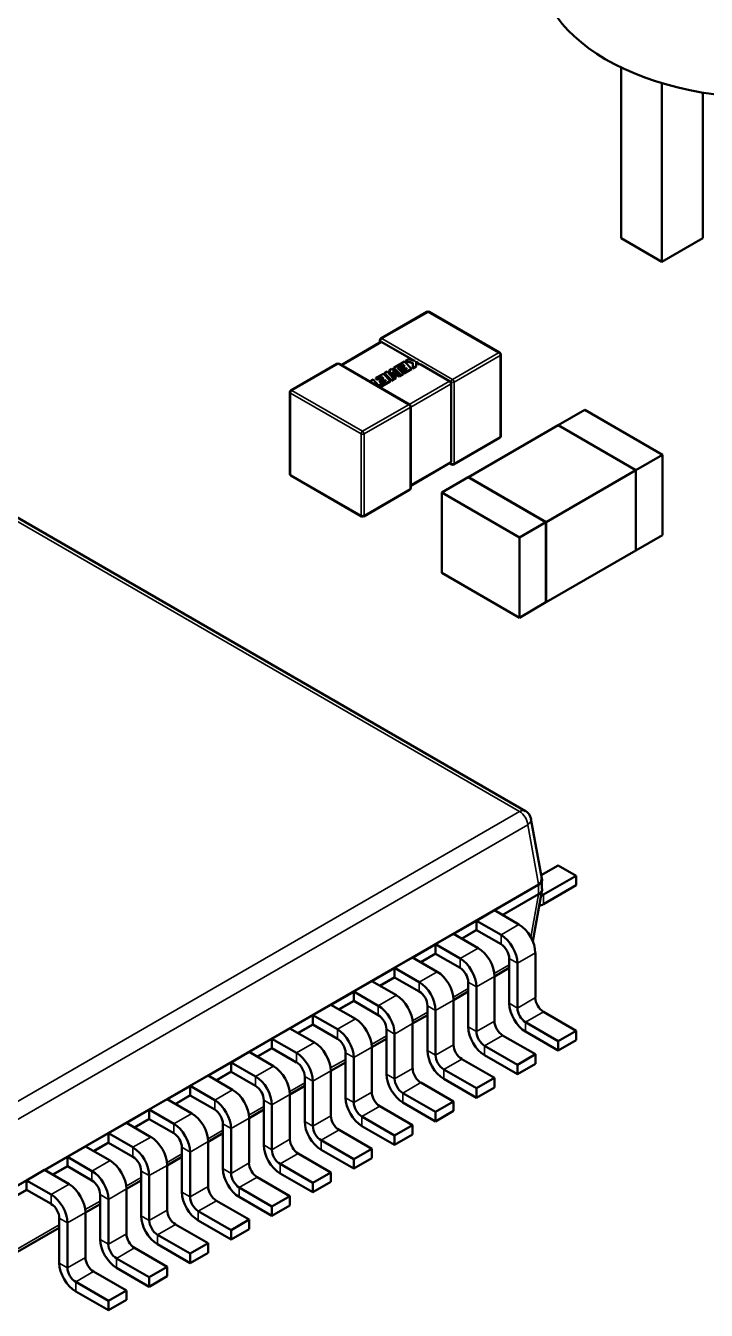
# Model space of a CAD drawing. Header units: millimetres. Extents: x -106 to 841, y -50 to 594.
# Drawn here: x 600.26 to 606.14, y 240.38 to 251.48 of the extents above; entities that cross this region are included whole.
import ezdxf

# ---------------------------------------------------------------- set-up
doc = ezdxf.new("R2010")
doc.units = ezdxf.units.MM
doc.layers.add('Visible (ISO)', color=7, linetype='Continuous', lineweight=50)
doc.layers.add('Visible Narrow (ISO)', color=7, linetype='Continuous', lineweight=35)

msp = doc.modelspace()

# ---------------------------------------------------------------- linework, layer by layer
at = {"layer": 'Visible (ISO)'}
for p, q in [((605.406, 249.647), (605.406, 251.123)), ((605.759, 249.443), (605.759, 250.987)), ((606.113, 249.647), (606.113, 250.905)), ((605.406, 249.647), (605.759, 249.443)), ((605.759, 249.443), (606.113, 249.647)), ((603.33, 248.779), (603.727, 249.009)), ((603.746, 249.009), (604.356, 248.657)), ((602.986, 248.55), (603.33, 248.749)), ((603.32, 248.763), (603.32, 248.743)), ((603.613, 248.59), (603.339, 248.748)), ((604.365, 248.641), (604.365, 247.936)), ((602.552, 248.33), (602.95, 248.56)), ((603.578, 248.208), (602.968, 248.56)), ((603.423, 248.517), (603.401, 248.504)), ((603.495, 248.471), (603.423, 248.517)), ((603.533, 248.58), (603.441, 248.527)), ((603.441, 248.527), (603.441, 248.523)), ((603.441, 248.527), (603.495, 248.471)), ((603.441, 248.523), (603.485, 248.478)), ((603.473, 248.527), (603.52, 248.554)), ((603.522, 248.476), (603.473, 248.527)), ((603.475, 248.524), (603.52, 248.55)), ((603.535, 248.539), (603.499, 248.518)), ((603.499, 248.518), (603.499, 248.514)), ((603.499, 248.518), (603.51, 248.506)), ((603.499, 248.514), (603.51, 248.502)), ((603.51, 248.506), (603.546, 248.527)), ((603.51, 248.502), (603.546, 248.523)), ((603.558, 248.515), (603.519, 248.493)), ((603.52, 248.554), (603.52, 248.55)), ((603.52, 248.554), (603.535, 248.539)), ((603.52, 248.55), (603.533, 248.537)), ((603.53, 248.481), (603.593, 248.517)), ((603.53, 248.477), (603.593, 248.513)), ((603.593, 248.517), (603.533, 248.58)), ((603.568, 248.601), (603.542, 248.586)), ((603.542, 248.586), (603.542, 248.582)), ((603.542, 248.586), (603.607, 248.57)), ((603.542, 248.582), (603.607, 248.566)), ((603.546, 248.527), (603.546, 248.523)), ((603.546, 248.527), (603.558, 248.515)), ((603.546, 248.523), (603.555, 248.514)), ((603.627, 248.586), (603.568, 248.601)), ((603.593, 248.517), (603.593, 248.513)), ((603.607, 248.57), (603.607, 248.525)), ((603.607, 248.525), (603.635, 248.541)), ((603.607, 248.521), (603.635, 248.537)), ((603.607, 248.525), (603.607, 248.521)), ((603.635, 248.541), (603.635, 248.582)), ((603.638, 248.575), (603.635, 248.577)), ((603.635, 248.541), (603.635, 248.537)), ((603.637, 248.581), (603.66, 248.556)), ((603.638, 248.575), (603.66, 248.552)), ((603.66, 248.556), (603.67, 248.561)), ((603.66, 248.552), (603.669, 248.557)), ((603.66, 248.556), (603.66, 248.552)), ((603.923, 248.411), (603.669, 248.557)), ((603.262, 248.424), (603.237, 248.41)), ((603.237, 248.41), (603.237, 248.406)), ((603.237, 248.41), (603.249, 248.398)), ((603.237, 248.406), (603.24, 248.403)), ((603.31, 248.373), (603.262, 248.424)), ((603.351, 248.475), (603.286, 248.438)), ((603.286, 248.438), (603.286, 248.434)), ((603.286, 248.438), (603.298, 248.426)), ((603.286, 248.434), (603.298, 248.422)), ((603.298, 248.426), (603.338, 248.449)), ((603.298, 248.422), (603.338, 248.445)), ((603.298, 248.426), (603.298, 248.422)), ((603.353, 248.434), (603.317, 248.413)), ((603.317, 248.413), (603.317, 248.408)), ((603.317, 248.413), (603.328, 248.401)), ((603.317, 248.408), (603.328, 248.397)), ((603.318, 248.358), (603.411, 248.412)), ((603.321, 248.356), (603.411, 248.408)), ((603.328, 248.401), (603.364, 248.422)), ((603.328, 248.397), (603.364, 248.418)), ((603.328, 248.401), (603.328, 248.397)), ((603.376, 248.41), (603.336, 248.388)), ((603.338, 248.449), (603.338, 248.445)), ((603.338, 248.449), (603.353, 248.434)), ((603.338, 248.445), (603.351, 248.432)), ((603.411, 248.412), (603.351, 248.475)), ((603.383, 248.494), (603.361, 248.481)), ((603.361, 248.481), (603.361, 248.477)), ((603.361, 248.481), (603.421, 248.418)), ((603.361, 248.477), (603.421, 248.414)), ((603.364, 248.422), (603.364, 248.418)), ((603.364, 248.422), (603.376, 248.41)), ((603.364, 248.418), (603.373, 248.409)), ((603.437, 248.437), (603.383, 248.494)), ((603.401, 248.504), (603.401, 248.5)), ((603.401, 248.504), (603.437, 248.437)), ((603.401, 248.5), (603.432, 248.442)), ((603.411, 248.412), (603.411, 248.408)), ((603.421, 248.418), (603.459, 248.439)), ((603.421, 248.414), (603.459, 248.435)), ((603.421, 248.418), (603.421, 248.414)), ((603.459, 248.439), (603.428, 248.492)), ((603.428, 248.492), (603.486, 248.455)), ((603.432, 248.485), (603.486, 248.451)), ((603.459, 248.439), (603.459, 248.435)), ((603.486, 248.455), (603.522, 248.476)), ((603.486, 248.451), (603.522, 248.472)), ((603.486, 248.455), (603.486, 248.451)), ((603.51, 248.506), (603.51, 248.502)), ((603.519, 248.493), (603.519, 248.489)), ((603.519, 248.493), (603.53, 248.481)), ((603.519, 248.489), (603.53, 248.477)), ((603.522, 248.476), (603.522, 248.472)), ((603.53, 248.481), (603.53, 248.477)), ((603.936, 248.403), (603.932, 248.401)), ((602.543, 248.314), (602.543, 247.61)), ((603.336, 248.388), (603.31, 248.373)), ((603.936, 247.714), (603.936, 248.388)), ((603.588, 247.487), (603.588, 248.192)), ((604.863, 248.03), (605.092, 248.162)), ((605.092, 248.162), (605.764, 247.774)), ((604.086, 247.58), (604.863, 248.029)), ((605.534, 247.642), (604.863, 248.03)), ((604.863, 248.029), (604.863, 248.03)), ((604.863, 248.029), (605.534, 247.642)), ((603.958, 247.69), (604.356, 247.92)), ((605.764, 247.774), (605.534, 247.642)), ((605.764, 247.08), (605.764, 247.774)), ((603.588, 247.507), (603.932, 247.706)), ((603.94, 247.69), (603.923, 247.7)), ((605.534, 247.642), (604.757, 247.193)), ((605.534, 246.948), (605.534, 247.642)), ((605.534, 246.948), (605.534, 247.642)), ((602.552, 247.594), (603.162, 247.241)), ((603.856, 247.448), (604.085, 247.58)), ((604.085, 247.58), (604.756, 247.193)), ((604.757, 247.193), (604.086, 247.58)), ((604.086, 247.58), (604.086, 247.58)), ((599.864, 247.417), (604.579, 244.695)), ((603.181, 247.241), (603.578, 247.471)), ((604.527, 247.06), (603.856, 247.448)), ((603.856, 246.754), (603.856, 247.448)), ((604.756, 247.193), (604.527, 247.06)), ((604.756, 246.499), (604.756, 247.193)), ((604.757, 246.499), (604.757, 247.193)), ((605.764, 247.08), (605.534, 246.948)), ((604.527, 246.366), (604.527, 247.06)), ((605.534, 246.948), (604.757, 246.499)), ((605.534, 246.948), (605.534, 246.948)), ((604.527, 246.366), (603.856, 246.754)), ((604.756, 246.499), (604.527, 246.366)), ((604.757, 246.499), (604.756, 246.499)), ((604.721, 244.112), (604.627, 244.626)), ((604.716, 244.14), (604.863, 244.225)), ((605.018, 244.135), (604.863, 244.225)), ((604.722, 244.021), (604.722, 244.09)), ((604.735, 243.972), (605.018, 244.135)), ((605.018, 244.053), (605.018, 244.135)), ((604.72, 244.001), (604.642, 243.571)), ((604.735, 243.89), (605.018, 244.053)), ((604.156, 243.747), (604.311, 243.837)), ((604.156, 243.665), (604.156, 243.747)), ((604.156, 243.747), (604.368, 243.625)), ((604.311, 243.837), (604.523, 243.714)), ((603.802, 243.543), (603.958, 243.633)), ((603.958, 243.633), (604.17, 243.51)), ((604.156, 243.665), (604.368, 243.543)), ((603.802, 243.461), (603.802, 243.543)), ((603.802, 243.543), (604.014, 243.421)), ((603.448, 243.339), (603.604, 243.429)), ((603.604, 243.429), (603.816, 243.306)), ((603.802, 243.461), (604.014, 243.339)), ((604.438, 243.421), (604.438, 243.033)), ((604.665, 243.469), (604.665, 243.082)), ((603.448, 243.257), (603.448, 243.339)), ((603.448, 243.339), (603.661, 243.216)), ((604.311, 243.265), (604.438, 243.339)), ((604.509, 243.38), (604.509, 242.992)), ((603.095, 243.135), (603.25, 243.225)), ((603.25, 243.225), (603.463, 243.102)), ((603.448, 243.257), (603.661, 243.135)), ((604.085, 243.216), (604.085, 242.829)), ((604.311, 243.265), (604.311, 242.878)), ((603.095, 243.053), (603.095, 243.135)), ((603.095, 243.135), (603.307, 243.012)), ((603.958, 243.061), (604.085, 243.135)), ((604.156, 243.176), (604.156, 242.788)), ((602.741, 242.931), (602.897, 243.02)), ((602.897, 243.02), (603.109, 242.898)), ((603.095, 243.053), (603.307, 242.931)), ((603.731, 243.012), (603.731, 242.624)), ((603.802, 242.971), (603.802, 242.584)), ((603.958, 243.061), (603.958, 242.673)), ((604.735, 242.959), (605.018, 242.796)), ((602.741, 242.849), (602.741, 242.931)), ((602.741, 242.931), (602.953, 242.808)), ((602.741, 242.849), (602.953, 242.726)), ((603.604, 242.857), (603.731, 242.93)), ((603.604, 242.857), (603.604, 242.469)), ((604.58, 242.869), (604.863, 242.706)), ((602.388, 242.726), (602.543, 242.816)), ((602.543, 242.816), (602.755, 242.694)), ((603.378, 242.808), (603.378, 242.42)), ((603.448, 242.767), (603.448, 242.379)), ((604.382, 242.755), (604.665, 242.592)), ((604.58, 242.788), (604.863, 242.624)), ((604.863, 242.706), (605.018, 242.796)), ((605.018, 242.796), (605.018, 242.714)), ((602.388, 242.645), (602.388, 242.726)), ((602.388, 242.726), (602.6, 242.604)), ((602.388, 242.645), (602.6, 242.522)), ((603.25, 242.653), (603.378, 242.726)), ((603.25, 242.653), (603.25, 242.265)), ((604.226, 242.665), (604.509, 242.502)), ((605.018, 242.714), (604.863, 242.624)), ((604.863, 242.624), (604.863, 242.706)), ((602.034, 242.522), (602.19, 242.612)), ((602.034, 242.441), (602.034, 242.522)), ((602.034, 242.522), (602.246, 242.4)), ((602.19, 242.612), (602.402, 242.49)), ((602.897, 242.449), (603.024, 242.522)), ((603.024, 242.604), (603.024, 242.216)), ((603.095, 242.563), (603.095, 242.175)), ((604.028, 242.551), (604.311, 242.388)), ((604.226, 242.584), (604.509, 242.42)), ((604.509, 242.502), (604.665, 242.592)), ((604.665, 242.592), (604.665, 242.51)), ((601.681, 242.318), (601.836, 242.408)), ((601.836, 242.408), (602.048, 242.286)), ((602.034, 242.441), (602.246, 242.318)), ((602.897, 242.449), (602.897, 242.061)), ((603.873, 242.461), (604.156, 242.298)), ((604.665, 242.51), (604.509, 242.42)), ((604.509, 242.42), (604.509, 242.502)), ((601.681, 242.237), (601.681, 242.318)), ((601.681, 242.318), (601.893, 242.196)), ((602.543, 242.245), (602.671, 242.318)), ((602.671, 242.4), (602.671, 242.012)), ((602.741, 242.359), (602.741, 241.971)), ((603.675, 242.347), (603.958, 242.184)), ((603.873, 242.379), (604.156, 242.216)), ((604.156, 242.298), (604.311, 242.388)), ((604.311, 242.306), (604.156, 242.216)), ((604.156, 242.216), (604.156, 242.298)), ((604.311, 242.388), (604.311, 242.306)), ((601.327, 242.114), (601.483, 242.204)), ((601.483, 242.204), (601.695, 242.081)), ((601.681, 242.237), (601.893, 242.114)), ((602.317, 242.196), (602.317, 241.808)), ((602.543, 242.245), (602.543, 241.857)), ((603.519, 242.257), (603.802, 242.094)), ((603.802, 242.094), (603.958, 242.184)), ((603.958, 242.184), (603.958, 242.102)), ((601.327, 242.032), (601.327, 242.114)), ((601.327, 242.114), (601.539, 241.992)), ((602.19, 242.04), (602.317, 242.114)), ((602.388, 242.155), (602.388, 241.767)), ((603.321, 242.143), (603.604, 241.979)), ((603.519, 242.175), (603.802, 242.012)), ((603.958, 242.102), (603.802, 242.012)), ((603.802, 242.012), (603.802, 242.094)), ((600.974, 241.91), (601.129, 242)), ((601.129, 242), (601.341, 241.877)), ((601.327, 242.032), (601.539, 241.91)), ((601.963, 241.992), (601.963, 241.604)), ((602.19, 242.041), (602.19, 241.653)), ((603.166, 242.053), (603.448, 241.89)), ((603.166, 241.971), (603.448, 241.808)), ((603.448, 241.89), (603.604, 241.979)), ((603.604, 241.979), (603.604, 241.898)), ((600.974, 241.828), (600.974, 241.91)), ((600.974, 241.91), (601.186, 241.788)), ((601.836, 241.836), (601.963, 241.91)), ((602.034, 241.951), (602.034, 241.563)), ((602.812, 241.849), (603.095, 241.685)), ((602.968, 241.939), (603.25, 241.775)), ((603.604, 241.898), (603.448, 241.808)), ((603.448, 241.808), (603.448, 241.89)), ((600.62, 241.706), (600.776, 241.796)), ((600.776, 241.796), (600.988, 241.673)), ((600.974, 241.828), (601.186, 241.706)), ((601.61, 241.788), (601.61, 241.4)), ((601.681, 241.747), (601.681, 241.359)), ((601.836, 241.837), (601.836, 241.449)), ((602.812, 241.767), (603.095, 241.604)), ((603.095, 241.685), (603.25, 241.775)), ((603.25, 241.775), (603.25, 241.694)), ((600.62, 241.624), (600.62, 241.706)), ((600.62, 241.706), (600.832, 241.583)), ((601.483, 241.632), (601.61, 241.706)), ((601.483, 241.632), (601.483, 241.245)), ((602.458, 241.645), (602.741, 241.481)), ((602.614, 241.734), (602.897, 241.571)), ((603.25, 241.694), (603.095, 241.604)), ((603.095, 241.604), (603.095, 241.685)), ((600.266, 241.502), (600.422, 241.592)), ((600.422, 241.592), (600.634, 241.469)), ((600.62, 241.624), (600.832, 241.502)), ((601.256, 241.583), (601.256, 241.196)), ((601.327, 241.543), (601.327, 241.155)), ((602.26, 241.53), (602.543, 241.367)), ((602.458, 241.563), (602.741, 241.4)), ((602.741, 241.481), (602.897, 241.571)), ((602.897, 241.571), (602.897, 241.489)), ((600.266, 241.42), (600.266, 241.502)), ((600.266, 241.502), (600.479, 241.379)), ((600.266, 241.42), (600.479, 241.298)), ((601.129, 241.428), (601.256, 241.502)), ((601.129, 241.428), (601.129, 241.04)), ((602.105, 241.441), (602.388, 241.277)), ((602.897, 241.489), (602.741, 241.4)), ((602.741, 241.4), (602.741, 241.481)), ((600.776, 241.224), (600.903, 241.297)), ((600.903, 241.379), (600.903, 240.991)), ((600.974, 241.338), (600.974, 240.951)), ((601.907, 241.326), (602.19, 241.163)), ((602.105, 241.359), (602.388, 241.196)), ((602.388, 241.277), (602.543, 241.367)), ((602.543, 241.367), (602.543, 241.285)), ((600.776, 241.224), (600.776, 240.836)), ((601.751, 241.236), (602.034, 241.073)), ((602.543, 241.285), (602.388, 241.196)), ((602.388, 241.196), (602.388, 241.277)), ((599.864, 240.698), (600.549, 241.093)), ((600.549, 241.175), (600.549, 240.787)), ((600.62, 241.134), (600.62, 240.746)), ((601.553, 241.122), (601.836, 240.959)), ((601.751, 241.155), (602.034, 240.991)), ((602.034, 241.073), (602.19, 241.163)), ((602.19, 241.081), (602.034, 240.991)), ((602.034, 240.991), (602.034, 241.073)), ((602.19, 241.163), (602.19, 241.081)), ((601.398, 241.032), (601.681, 240.869)), ((601.681, 240.869), (601.836, 240.959)), ((601.836, 240.959), (601.836, 240.877)), ((601.2, 240.918), (601.483, 240.755)), ((601.398, 240.951), (601.681, 240.787)), ((601.836, 240.877), (601.681, 240.787)), ((601.681, 240.787), (601.681, 240.869)), ((601.044, 240.828), (601.327, 240.665)), ((601.044, 240.746), (601.327, 240.583)), ((601.327, 240.665), (601.483, 240.755)), ((601.483, 240.755), (601.483, 240.673)), ((600.846, 240.714), (601.129, 240.551)), ((601.483, 240.673), (601.327, 240.583)), ((601.327, 240.583), (601.327, 240.665)), ((600.691, 240.624), (600.974, 240.461)), ((600.691, 240.542), (600.974, 240.379)), ((600.974, 240.461), (601.129, 240.551)), ((601.129, 240.551), (601.129, 240.469)), ((601.129, 240.469), (600.974, 240.379)), ((600.974, 240.379), (600.974, 240.461))]:
    msp.add_line(p, q, dxfattribs=at)
for centre, radius, start, end in [((603.737, 248.993), 0.0187, 60, 120), ((603.339, 248.763), 0.0187, 120, 180), ((604.347, 248.641), 0.0187, 0, 60), ((602.959, 248.544), 0.0187, 60, 120), ((602.561, 248.314), 0.0187, 120, 180), ((603.569, 248.192), 0.0187, 0, 60), ((604.347, 247.936), 0.0187, 300, 0), ((603.949, 247.707), 0.0187, 240, 300), ((602.561, 247.61), 0.0187, 180, 240), ((603.569, 247.487), 0.0187, 300, 0), ((603.171, 247.258), 0.0187, 240, 300), ((604.529, 244.609), 0.1, 10.3175, 60)]:
    msp.add_arc(centre, radius, start, end, dxfattribs=at)
for centre, major_axis, start_param, end_param in [((606.657, 251.986), (-1.95, 0), 0, 1.783039), ((603.339, 248.763), (-0.0132, 0.0229), 1.570796, 1.868048), ((603.949, 247.707), (0.0132, -0.0229), 4.415138, 4.712389), ((604.735, 244.053), (0.05, 0.0866), 3.610269, 3.926991), ((604.735, 244.053), (0.1, 0.173), 3.653312, 3.926991), ((604.368, 243.461), (0.1, -0.173), 0.785398, 2.356194), ((604.523, 243.551), (0.1, -0.173), 0.785398, 2.356194), ((604.368, 243.461), (0.05, -0.0866), 0.785398, 2.356194), ((604.014, 243.257), (0.1, -0.173), 0.785398, 2.356194), ((604.17, 243.347), (0.1, -0.173), 0.785398, 2.356194), ((603.816, 243.143), (0.1, -0.173), 0.785398, 2.356194), ((604.014, 243.257), (0.05, -0.0866), 0.785398, 2.356194), ((603.661, 243.053), (0.1, -0.173), 0.785398, 2.356194), ((603.463, 242.939), (0.1, -0.173), 0.785398, 2.356194), ((603.661, 243.053), (0.05, -0.0866), 0.785398, 2.356194), ((604.735, 243.041), (0.05, -0.0866), 3.926991, 5.497787), ((603.307, 242.849), (0.1, -0.173), 0.785398, 2.356194), ((604.58, 242.951), (0.1, -0.173), 3.926991, 5.497787), ((604.58, 242.951), (0.05, -0.0866), 3.926991, 5.497787), ((603.109, 242.735), (0.1, -0.173), 0.785398, 2.356194), ((603.307, 242.849), (0.05, -0.0866), 0.785398, 2.356194), ((604.382, 242.837), (0.05, -0.0866), 3.926991, 5.497787), ((602.953, 242.645), (0.1, -0.173), 0.785398, 2.356194), ((604.226, 242.747), (0.1, -0.173), 3.926991, 5.497787), ((604.226, 242.747), (0.05, -0.0866), 3.926991, 5.497787), ((602.755, 242.531), (0.1, -0.173), 0.785398, 2.356194), ((602.953, 242.645), (0.05, -0.0866), 0.785398, 2.356194), ((603.873, 242.543), (0.1, -0.173), 3.926991, 5.497787), ((604.028, 242.633), (0.05, -0.0866), 3.926991, 5.497787), ((602.6, 242.441), (0.1, -0.173), 0.785398, 2.356194), ((602.6, 242.441), (0.05, -0.0866), 0.785398, 2.356194), ((603.873, 242.543), (0.05, -0.0866), 3.926991, 5.497787), ((602.402, 242.326), (0.1, -0.173), 0.785398, 2.356194), ((603.519, 242.339), (0.1, -0.173), 3.926991, 5.497787), ((603.675, 242.428), (0.05, -0.0866), 3.926991, 5.497787), ((602.246, 242.237), (0.1, -0.173), 0.785398, 2.356194), ((602.246, 242.237), (0.05, -0.0866), 0.785398, 2.356194), ((603.519, 242.339), (0.05, -0.0866), 3.926991, 5.497787), ((601.893, 242.032), (0.1, -0.173), 0.785398, 2.356194), ((602.048, 242.122), (0.1, -0.173), 0.785398, 2.356194), ((603.166, 242.135), (0.1, -0.173), 3.926991, 5.497787), ((603.321, 242.224), (0.05, -0.0866), 3.926991, 5.497787), ((601.695, 241.918), (0.1, -0.173), 0.785398, 2.356194), ((601.893, 242.032), (0.05, -0.0866), 0.785398, 2.356194), ((603.166, 242.135), (0.05, -0.0866), 3.926991, 5.497787), ((601.539, 241.828), (0.1, -0.173), 0.785398, 2.356194), ((602.812, 241.93), (0.1, -0.173), 3.926991, 5.497787), ((602.812, 241.93), (0.05, -0.0866), 3.926991, 5.497787), ((602.968, 242.02), (0.05, -0.0866), 3.926991, 5.497787), ((601.341, 241.714), (0.1, -0.173), 0.785398, 2.356194), ((601.539, 241.828), (0.05, -0.0866), 0.785398, 2.356194), ((602.614, 241.816), (0.05, -0.0866), 3.926991, 5.497787), ((601.186, 241.624), (0.1, -0.173), 0.785398, 2.356194), ((602.458, 241.726), (0.1, -0.173), 3.926991, 5.497787), ((602.458, 241.726), (0.05, -0.0866), 3.926991, 5.497787), ((600.988, 241.51), (0.1, -0.173), 0.785398, 2.356194), ((601.186, 241.624), (0.05, -0.0866), 0.785398, 2.356194), ((602.26, 241.612), (0.05, -0.0866), 3.926991, 5.497787), ((600.832, 241.42), (0.1, -0.173), 0.785398, 2.356194), ((602.105, 241.522), (0.1, -0.173), 3.926991, 5.497787), ((602.105, 241.522), (0.05, -0.0866), 3.926991, 5.497787), ((600.634, 241.306), (0.1, -0.173), 0.785398, 2.356194), ((600.832, 241.42), (0.05, -0.0866), 0.785398, 2.356194), ((601.907, 241.408), (0.05, -0.0866), 3.926991, 5.497787), ((600.479, 241.216), (0.1, -0.173), 0.785398, 2.356194), ((600.479, 241.216), (0.05, -0.0866), 0.785398, 2.356194), ((601.751, 241.318), (0.1, -0.173), 3.926991, 5.497787), ((601.751, 241.318), (0.05, -0.0866), 3.926991, 5.497787), ((601.398, 241.114), (0.1, -0.173), 3.926991, 5.497787), ((601.553, 241.204), (0.05, -0.0866), 3.926991, 5.497787), ((601.398, 241.114), (0.05, -0.0866), 3.926991, 5.497787), ((601.044, 240.91), (0.1, -0.173), 3.926991, 5.497787), ((601.2, 241), (0.05, -0.0866), 3.926991, 5.497787), ((601.044, 240.91), (0.05, -0.0866), 3.926991, 5.497787), ((600.691, 240.706), (0.1, -0.173), 3.926991, 5.497787), ((600.691, 240.706), (0.05, -0.0866), 3.926991, 5.497787), ((600.846, 240.795), (0.05, -0.0866), 3.926991, 5.497787)]:
    msp.add_ellipse(centre, major_axis=major_axis, ratio=0.57735, start_param=start_param, end_param=end_param, dxfattribs=at)
for points in [[(603.33, 248.749), (603.332, 248.75), (603.336, 248.75), (603.339, 248.748)], [(603.923, 248.411), (603.926, 248.409), (603.929, 248.405), (603.932, 248.401)], [(603.932, 248.401), (603.934, 248.397), (603.936, 248.392), (603.936, 248.388)], [(603.936, 247.714), (603.936, 247.71), (603.934, 247.707), (603.932, 247.706)], [(604.693, 244.062), (604.713, 244.076), (604.722, 244.095), (604.719, 244.112)], [(604.719, 244.001), (604.716, 243.989), (604.707, 243.979), (604.693, 243.972)]]:
    msp.add_open_spline(points, degree=3, dxfattribs=at)
for points, knots in [([(604.72, 244.114), (604.721, 244.112), (604.721, 244.111), (604.722, 244.107), (604.723, 244.104), (604.723, 244.098), (604.723, 244.095), (604.722, 244.092), (604.722, 244.091), (604.722, 244.089), (604.722, 244.089), (604.722, 244.088), (604.722, 244.088), (604.722, 244.088), (604.722, 244.088), (604.721, 244.087), (604.721, 244.087), (604.721, 244.087), (604.721, 244.087), (604.721, 244.087), (604.721, 244.087), (604.721, 244.087), (604.721, 244.087), (604.721, 244.087), (604.721, 244.087), (604.721, 244.087), (604.721, 244.087), (604.721, 244.087)], [0.002134681, 0.002134681, 0.002134681, 0.002134681, 0.00273872, 0.00273872, 0.003993108, 0.003993108, 0.005227143, 0.005227143, 0.005637899, 0.005637899, 0.005787609, 0.005787609, 0.005844482, 0.005844482, 0.005884836, 0.005884836, 0.005905114, 0.005905114, 0.005915215, 0.005915215, 0.005927523, 0.005927523, 0.005940306, 0.005940306, 0.005960674, 0.005960674, 0.005969796, 0.005969796, 0.005969796, 0.005969796]), ([(604.72, 244.114), (604.72, 244.113), (604.721, 244.113), (604.721, 244.111), (604.721, 244.11), (604.723, 244.106), (604.723, 244.103), (604.723, 244.097), (604.723, 244.095), (604.722, 244.091), (604.722, 244.09), (604.722, 244.089), (604.722, 244.088), (604.722, 244.088), (604.722, 244.088), (604.721, 244.087), (604.721, 244.087), (604.721, 244.087), (604.721, 244.087), (604.721, 244.087), (604.721, 244.087), (604.721, 244.087), (604.721, 244.087), (604.721, 244.087)], [0.001367168, 0.001367168, 0.001367168, 0.001367168, 0.001561829, 0.001561829, 0.002001753, 0.002001753, 0.003324088, 0.003324088, 0.004575389, 0.004575389, 0.004872791, 0.004872791, 0.005096764, 0.005096764, 0.005122954, 0.005122954, 0.005136052, 0.005136052, 0.005149264, 0.005149264, 0.005188456, 0.005188456, 0.005200454, 0.005200454, 0.005200454, 0.005200454]), ([(604.722, 244.024), (604.722, 244.024), (604.722, 244.023), (604.723, 244.02), (604.723, 244.017), (604.723, 244.012), (604.723, 244.009), (604.722, 244.005), (604.721, 244.003), (604.72, 244.001), (604.72, 244.001), (604.72, 244), (604.72, 244), (604.72, 244), (604.72, 244), (604.72, 244), (604.72, 244), (604.72, 244), (604.72, 244), (604.72, 244), (604.72, 244), (604.72, 244), (604.72, 244), (604.72, 243.999), (604.72, 243.999), (604.72, 243.999), (604.72, 243.999), (604.72, 243.999)], [0.001986421, 0.001986421, 0.001986421, 0.001986421, 0.002247142, 0.002247142, 0.00340007, 0.00340007, 0.004637407, 0.004637407, 0.005278336, 0.005278336, 0.005417548, 0.005417548, 0.005485715, 0.005485715, 0.005506287, 0.005506287, 0.005516555, 0.005516555, 0.00552685, 0.00552685, 0.00553717, 0.00553717, 0.005547488, 0.005547488, 0.00556835, 0.00556835, 0.005604521, 0.005604521, 0.005604521, 0.005604521])]:
    msp.add_open_spline(points, degree=3, knots=knots, dxfattribs=at)
at = {"layer": 'Visible Narrow (ISO)'}
for p, q in [((603.737, 249.008), (603.339, 248.778)), ((604.347, 248.656), (603.737, 249.008)), ((603.339, 248.748), (602.991, 248.547)), ((603.339, 248.778), (603.949, 248.426)), ((603.949, 248.426), (604.347, 248.656)), ((604.36, 248.633), (603.962, 248.403)), ((604.36, 247.929), (604.36, 248.633)), ((602.959, 248.559), (602.561, 248.329)), ((603.569, 248.207), (602.959, 248.559)), ((603.574, 248.21), (603.923, 248.411)), ((603.962, 248.403), (603.962, 247.699)), ((603.158, 247.954), (602.548, 248.306)), ((602.548, 248.306), (602.548, 247.602)), ((602.561, 248.329), (603.171, 247.977)), ((603.936, 248.388), (603.588, 248.187)), ((603.171, 247.977), (603.569, 248.207)), ((603.582, 248.184), (603.184, 247.954)), ((603.582, 247.48), (603.582, 248.184)), ((603.158, 247.25), (603.158, 247.954)), ((603.184, 247.954), (603.184, 247.25)), ((603.962, 247.699), (604.36, 247.929)), ((603.588, 247.513), (603.936, 247.714)), ((602.548, 247.602), (603.158, 247.25)), ((599.814, 247.412), (604.529, 244.69)), ((603.184, 247.25), (603.582, 247.48)), ((599.814, 241.968), (604.529, 244.69)), ((599.884, 241.854), (604.599, 244.576)), ((604.693, 244.062), (604.599, 244.576)), ((599.884, 241.286), (604.693, 244.062)), ((604.315, 243.835), (604.693, 244.053)), ((604.378, 243.798), (604.693, 243.98)), ((604.385, 243.794), (604.693, 243.972)), ((604.693, 243.972), (604.626, 243.605)), ((604.693, 243.98), (604.693, 244.053)), ((604.706, 243.989), (604.706, 243.989)), ((604.717, 243.982), (604.735, 243.972)), ((604.735, 243.89), (604.735, 243.972)), ((603.961, 243.631), (604.156, 243.743)), ((604.025, 243.594), (604.156, 243.67)), ((604.032, 243.59), (604.159, 243.664)), ((604.368, 243.625), (604.523, 243.714)), ((604.368, 243.543), (604.368, 243.625)), ((603.608, 243.427), (603.802, 243.539)), ((603.671, 243.39), (603.802, 243.466)), ((603.678, 243.386), (603.805, 243.459)), ((604.014, 243.421), (604.17, 243.51)), ((604.014, 243.339), (604.014, 243.421)), ((604.438, 243.421), (604.509, 243.38)), ((604.509, 243.38), (604.665, 243.469)), ((603.254, 243.222), (603.448, 243.335)), ((603.661, 243.216), (603.816, 243.306)), ((604.31, 243.29), (604.438, 243.364)), ((603.317, 243.186), (603.448, 243.261)), ((603.324, 243.182), (603.452, 243.255)), ((603.661, 243.135), (603.661, 243.216)), ((604.085, 243.216), (604.156, 243.176)), ((604.156, 243.176), (604.311, 243.265)), ((602.901, 243.018), (603.095, 243.13)), ((603.307, 243.012), (603.463, 243.102)), ((603.956, 243.086), (604.085, 243.16)), ((604.509, 242.992), (604.665, 243.082)), ((602.964, 242.982), (603.095, 243.057)), ((602.971, 242.978), (603.098, 243.051)), ((603.307, 242.931), (603.307, 243.012)), ((603.731, 243.012), (603.802, 242.971)), ((603.802, 242.971), (603.958, 243.061)), ((604.438, 243.033), (604.509, 242.992)), ((604.735, 242.959), (604.58, 242.869)), ((602.547, 242.814), (602.741, 242.926)), ((602.61, 242.778), (602.741, 242.853)), ((602.617, 242.774), (602.745, 242.847)), ((602.953, 242.808), (603.109, 242.898)), ((603.448, 242.767), (603.604, 242.857)), ((603.602, 242.882), (603.731, 242.956)), ((604.156, 242.788), (604.311, 242.878)), ((604.58, 242.788), (604.58, 242.869)), ((602.953, 242.726), (602.953, 242.808)), ((603.249, 242.678), (603.378, 242.752)), ((603.378, 242.808), (603.448, 242.767)), ((604.085, 242.829), (604.156, 242.788)), ((604.382, 242.755), (604.226, 242.665)), ((602.193, 242.61), (602.388, 242.722)), ((602.257, 242.573), (602.388, 242.649)), ((602.264, 242.569), (602.391, 242.643)), ((602.6, 242.604), (602.755, 242.694)), ((603.095, 242.563), (603.25, 242.653)), ((603.731, 242.624), (603.802, 242.584)), ((603.802, 242.584), (603.958, 242.673)), ((604.226, 242.584), (604.226, 242.665)), ((601.84, 242.406), (602.034, 242.518)), ((602.6, 242.522), (602.6, 242.604)), ((602.895, 242.474), (603.024, 242.548)), ((603.024, 242.604), (603.095, 242.563)), ((604.028, 242.551), (603.873, 242.461)), ((601.903, 242.369), (602.034, 242.445)), ((601.91, 242.365), (602.038, 242.439)), ((602.246, 242.4), (602.402, 242.49)), ((602.741, 242.359), (602.897, 242.449)), ((603.378, 242.42), (603.448, 242.379)), ((603.448, 242.379), (603.604, 242.469)), ((603.873, 242.379), (603.873, 242.461)), ((601.486, 242.202), (601.681, 242.314)), ((602.246, 242.318), (602.246, 242.4)), ((602.542, 242.269), (602.671, 242.344)), ((602.671, 242.4), (602.741, 242.359)), ((603.675, 242.347), (603.519, 242.257)), ((601.55, 242.165), (601.681, 242.241)), ((601.557, 242.161), (601.684, 242.235)), ((601.893, 242.196), (602.048, 242.286)), ((601.893, 242.114), (601.893, 242.196)), ((602.317, 242.196), (602.388, 242.155)), ((602.388, 242.155), (602.543, 242.245)), ((603.024, 242.216), (603.095, 242.175)), ((603.095, 242.175), (603.25, 242.265)), ((603.519, 242.175), (603.519, 242.257)), ((601.133, 241.998), (601.327, 242.11)), ((601.539, 241.992), (601.695, 242.081)), ((602.188, 242.065), (602.317, 242.14)), ((603.321, 242.143), (603.166, 242.053)), ((601.196, 241.961), (601.327, 242.037)), ((601.203, 241.957), (601.33, 242.031)), ((601.539, 241.91), (601.539, 241.992)), ((601.963, 241.992), (602.034, 241.951)), ((602.034, 241.951), (602.19, 242.041)), ((602.671, 242.012), (602.741, 241.971)), ((602.741, 241.971), (602.897, 242.061)), ((603.166, 241.971), (603.166, 242.053)), ((600.779, 241.794), (600.974, 241.906)), ((601.186, 241.788), (601.341, 241.877)), ((601.835, 241.861), (601.963, 241.936)), ((602.388, 241.767), (602.543, 241.857)), ((602.968, 241.939), (602.812, 241.849)), ((602.812, 241.767), (602.812, 241.849)), ((600.843, 241.757), (600.974, 241.833)), ((600.85, 241.753), (600.977, 241.826)), ((601.186, 241.706), (601.186, 241.788)), ((601.61, 241.788), (601.681, 241.747)), ((601.681, 241.747), (601.836, 241.837)), ((602.317, 241.808), (602.388, 241.767)), ((600.426, 241.589), (600.62, 241.702)), ((600.489, 241.553), (600.62, 241.628)), ((600.832, 241.583), (600.988, 241.673)), ((601.327, 241.543), (601.483, 241.632)), ((601.481, 241.657), (601.61, 241.731)), ((602.034, 241.563), (602.19, 241.653)), ((602.614, 241.734), (602.458, 241.645)), ((602.458, 241.563), (602.458, 241.645)), ((600.496, 241.549), (600.623, 241.622)), ((600.832, 241.502), (600.832, 241.583)), ((601.128, 241.453), (601.256, 241.527)), ((601.256, 241.583), (601.327, 241.543)), ((601.963, 241.604), (602.034, 241.563)), ((602.26, 241.53), (602.105, 241.441)), ((599.884, 241.196), (600.27, 241.418)), ((599.885, 241.277), (600.266, 241.497)), ((599.885, 241.204), (600.266, 241.424)), ((600.479, 241.379), (600.634, 241.469)), ((600.974, 241.338), (601.129, 241.428)), ((601.681, 241.359), (601.836, 241.449)), ((602.105, 241.359), (602.105, 241.441)), ((600.479, 241.298), (600.479, 241.379)), ((600.774, 241.249), (600.903, 241.323)), ((600.903, 241.379), (600.974, 241.338)), ((601.61, 241.4), (601.681, 241.359)), ((601.907, 241.326), (601.751, 241.236)), ((600.62, 241.134), (600.776, 241.224)), ((601.256, 241.196), (601.327, 241.155)), ((601.327, 241.155), (601.483, 241.245)), ((601.751, 241.155), (601.751, 241.236)), ((599.884, 240.735), (600.549, 241.119)), ((600.549, 241.175), (600.62, 241.134)), ((601.553, 241.122), (601.398, 241.032)), ((600.903, 240.991), (600.974, 240.951)), ((600.974, 240.951), (601.129, 241.04)), ((601.398, 240.951), (601.398, 241.032)), ((601.2, 240.918), (601.044, 240.828)), ((600.549, 240.787), (600.62, 240.746)), ((600.62, 240.746), (600.776, 240.836)), ((601.044, 240.746), (601.044, 240.828)), ((600.846, 240.714), (600.691, 240.624)), ((600.691, 240.542), (600.691, 240.624))]:
    msp.add_line(p, q, dxfattribs=at)
for centre, major_axis, ratio, start_param, end_param in [((603.737, 248.993), (-0.0094, 0.0162), 0.57735, 5.497787, 6.283185), ((603.737, 248.993), (0.0094, 0.0162), 0.57735, 0, 0.785398), ((603.339, 248.763), (-0.0187, 0), 0.57735, 0, 0.785398), ((603.339, 248.763), (0.0094, 0.0162), 0.57735, 0.785398, 2.356194), ((603.339, 248.763), (-0.0094, 0.0162), 0.57735, 5.497787, 6.283185), ((604.347, 248.641), (0.0094, 0.0162), 0.57735, 0, 0.785398), ((604.347, 248.641), (-0.0094, 0.0162), 0.57735, 3.926991, 5.497787), ((604.347, 248.641), (0.0187, 0), 0.57735, 5.497787, 6.283185), ((602.959, 248.544), (-0.0094, 0.0162), 0.57735, 5.497787, 6.283185), ((602.959, 248.544), (0.0094, 0.0162), 0.57735, 0, 0.785398), ((603.949, 248.411), (-0.0094, -0.0162), 0.57735, 3.926991, 5.497787), ((603.949, 248.411), (-0.0187, 0), 0.57735, 0.785398, 2.356195), ((603.949, 248.411), (-0.0094, 0.0162), 0.57735, 3.926991, 5.497787), ((602.561, 248.314), (-0.0187, 0), 0.57735, 0, 0.785398), ((602.561, 248.314), (-0.0094, -0.0162), 0.57735, 3.926991, 5.497787), ((602.561, 248.314), (-0.0094, 0.0162), 0.57735, 5.497787, 6.283185), ((603.569, 248.192), (0.0094, 0.0162), 0.57735, 0, 0.785398), ((603.569, 248.192), (-0.0094, 0.0162), 0.57735, 3.926991, 5.497787), ((603.569, 248.192), (0.0187, 0), 0.57735, 5.497787, 6.283185), ((603.171, 247.962), (0.0094, 0.0162), 0.57735, 0.785398, 2.356194), ((603.171, 247.962), (0.0187, 0), 0.57735, 3.926991, 5.497787), ((603.171, 247.962), (-0.0094, 0.0162), 0.57735, 3.926991, 5.497787), ((604.347, 247.936), (0.0094, -0.0162), 0.57735, 0, 0.785398), ((604.347, 247.936), (0.0187, 0), 0.57735, 5.497787, 6.283185), ((603.949, 247.707), (-0.0094, -0.0162), 0.57735, 5.497787, 6.283185), ((603.949, 247.707), (-0.0187, 0), 0.57735, 0.785398, 2.356195), ((603.949, 247.707), (0.0094, -0.0162), 0.57735, 0, 0.785398), ((602.561, 247.61), (-0.0187, 0), 0.57735, 0, 0.785398), ((602.561, 247.61), (-0.0094, -0.0162), 0.57735, 5.497787, 6.283185), ((603.569, 247.487), (0.0094, -0.0162), 0.57735, 0, 0.785398), ((603.569, 247.487), (0.0187, 0), 0.57735, 5.497787, 6.283185), ((603.171, 247.258), (-0.0094, -0.0162), 0.57735, 5.497787, 6.283185), ((603.171, 247.258), (0.0187, 0), 0.57735, 3.926991, 5.497787), ((603.171, 247.258), (0.0094, -0.0162), 0.57735, 0, 0.785398), ((604.529, 244.609), (0.05, 0.0866), 0.57735, 0, 0.785398), ((604.529, 244.609), (0.05, -0.0866), 0.57735, 0.890118, 2.356194), ((604.529, 244.609), (0.0984, 0.0179), 0.571076, 5.399661, 6.283185), ((604.622, 244.094), (0.1, 0), 0.57735, 5.497787, 6.193133), ((604.622, 244.021), (0.1, 0), 0.57735, 5.497787, 6.283185)]:
    msp.add_ellipse(centre, major_axis=major_axis, ratio=ratio, start_param=start_param, end_param=end_param, dxfattribs=at)
for points in [[(604.693, 244.053), (604.693, 244.056), (604.693, 244.059), (604.693, 244.062)], [(604.693, 243.972), (604.693, 243.974), (604.693, 243.977), (604.693, 243.98)]]:
    msp.add_open_spline(points, degree=3, dxfattribs=at)

doc.saveas('drawing.dxf')
